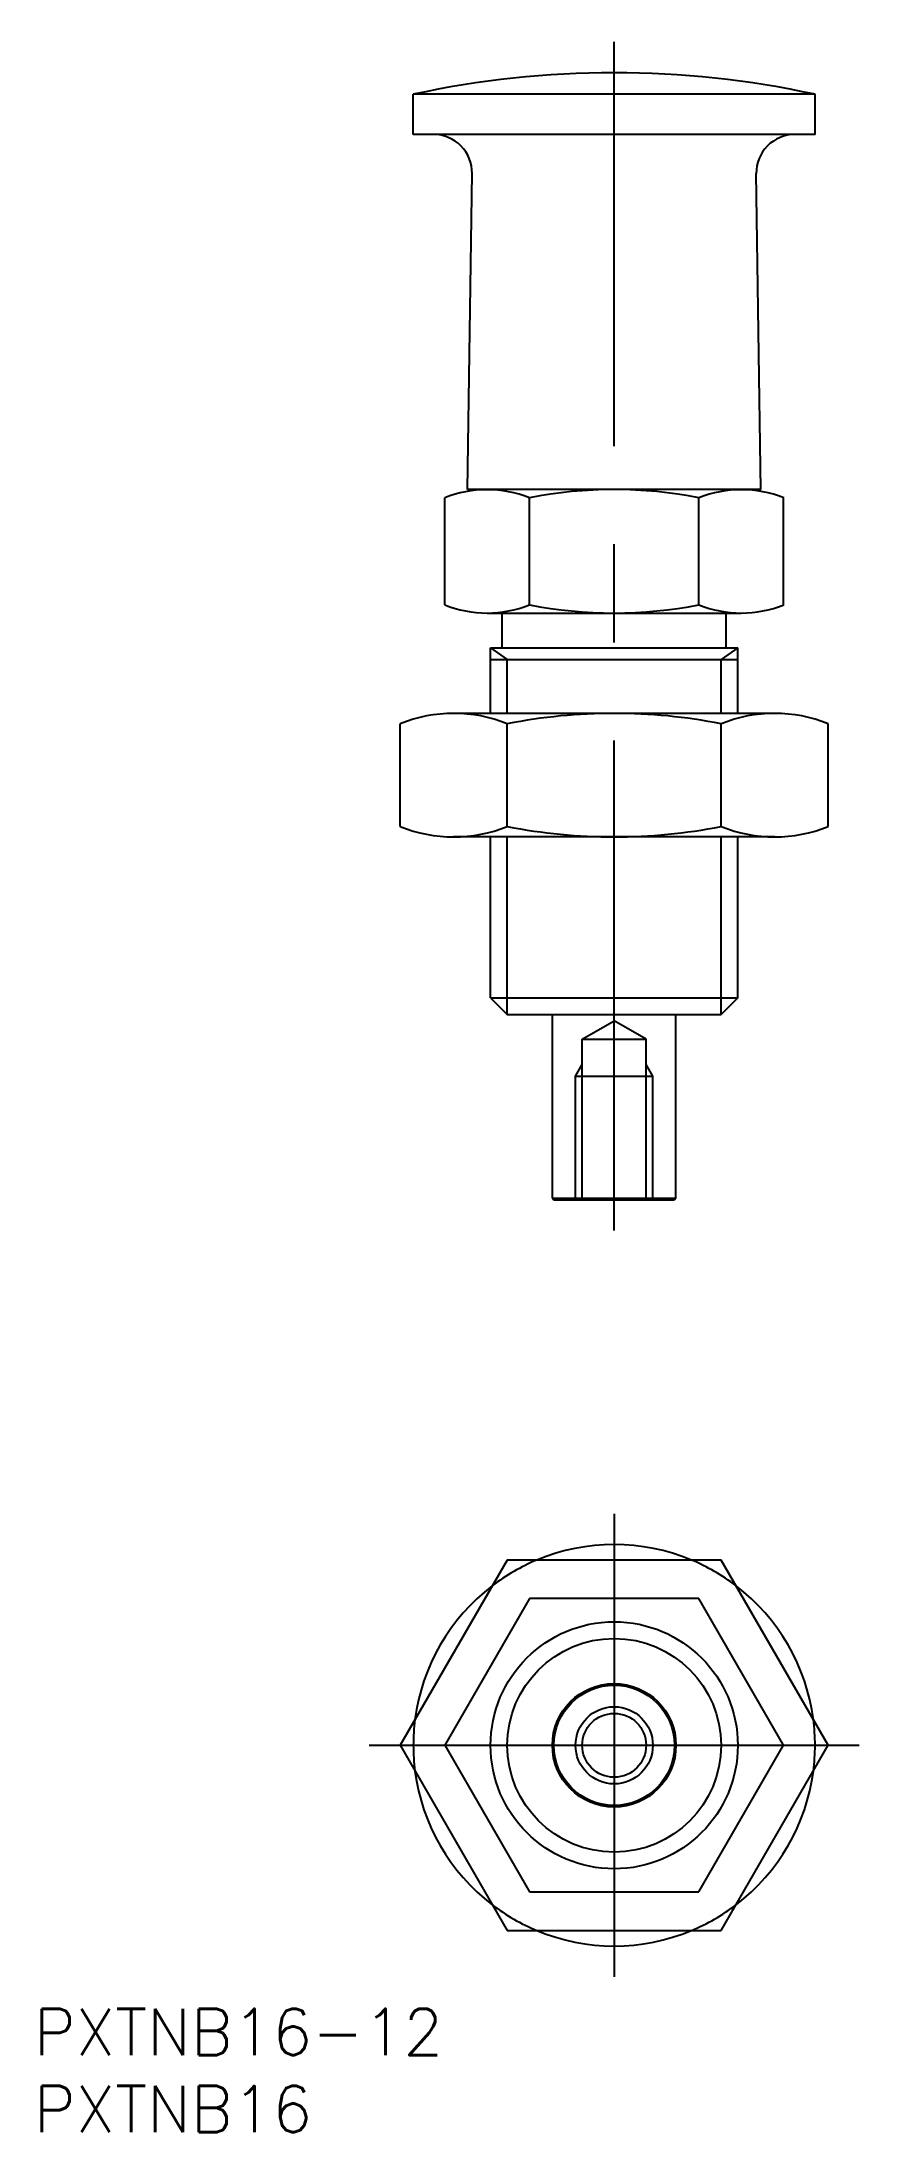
# Model space of a CAD drawing. Extents: x -37 to 16, y -25 to 110.
import ezdxf

# ---------------------------------------------------------------- set-up
doc = ezdxf.new("R2010")
doc.units = 0
doc.linetypes.add('CENTER', pattern=[50.8, 31.75, -6.35, 6.35, -6.35])
doc.linetypes.add('DASHED', pattern=[19.05, 12.7, -6.35])
doc.layers.get('0').update_dxf_attribs({"linetype": 'CONTINUOUS'})
doc.layers.add('CENTER', color=1, linetype='CONTINUOUS')
doc.styles.get("Standard").update_dxf_attribs({"font": 'txt.shx', "height": 3, "bigfont": 'bigfont.shx'})

# ---------------------------------------------------------------- blocks, each defined once
blk = doc.blocks.new('*U26')
at = {"color": 7, "linetype": 'CONTINUOUS'}
blk.add_text('PXTNB16-12', height=3, dxfattribs=at).set_placement((-37.56, -20.06))
blk = doc.blocks.new('*U27')
at = {"color": 7, "linetype": 'CONTINUOUS'}
blk.add_text('PXTNB16', height=3, dxfattribs=at).set_placement((-37.56, -25.06))

msp = doc.modelspace()

# ---------------------------------------------------------------- linework, layer by layer
at = {"color": 7, "linetype": 'CONTINUOUS'}
for p, q in [((13, 106.94), (-13, 106.94)), ((-13, 104.34), (-13, 106.94)), ((13, 104.34), (13, 106.94)), ((13, 104.34), (-13, 104.34)), ((-9.5, 81.34), (-9.2, 101.8)), ((9.5, 81.34), (9.2, 101.8)), ((9.5, 81.34), (-9.5, 81.34)), ((-10.97, 73.87), (-10.97, 80.81)), ((-5.48, 73.87), (-5.48, 80.81)), ((5.48, 73.87), (5.48, 80.81)), ((10.97, 73.87), (10.97, 80.81)), ((-8.23, 73.34), (8.23, 73.34)), ((-7.25, 71.09), (-7.25, 73.34)), ((7.25, 71.09), (7.25, 73.34)), ((-8, 71.09), (8, 71.09)), ((-8, 66.84), (-8, 71.09)), ((8, 66.84), (8, 71.09)), ((-8, 70.34), (8, 70.34)), ((10.39, 66.84), (-10.39, 66.84)), ((-13.86, 59.51), (-13.86, 66.17)), ((-6.93, 59.51), (-6.93, 66.17)), ((6.93, 59.51), (6.93, 66.17)), ((13.86, 59.51), (13.86, 66.17)), ((10.39, 58.84), (-10.39, 58.84)), ((-8, 48.42), (-8, 58.84)), ((8, 48.42), (8, 58.84)), ((-8, 48.42), (8, 48.42)), ((-8, 48.42), (-6.92, 47.34)), ((8, 48.42), (6.92, 47.34)), ((-6.92, 47.34), (6.92, 47.34)), ((-4, 35.44), (-4, 47.34)), ((4, 35.44), (4, 47.34)), ((-4, 35.44), (-3.9, 35.34)), ((-4, 35.44), (4, 35.44)), ((-3.9, 35.34), (3.9, 35.34)), ((4, 35.44), (3.9, 35.34)), ((-6.93, 12), (-13.86, 0)), ((6.93, 12), (-6.93, 12)), ((13.86, 0), (6.93, 12)), ((-13.86, 0), (-6.93, -12)), ((6.93, -12), (13.86, 0)), ((-6.93, -12), (6.93, -12))]:
    msp.add_line(p, q, dxfattribs=at)
at = {"color": 3, "linetype": 'CONTINUOUS'}
for p, q in [((-8, 71.09), (-6.92, 70.34)), ((8, 71.09), (6.92, 70.34)), ((-6.92, 66.84), (-6.92, 70.34)), ((6.92, 66.84), (6.92, 70.34)), ((-6.92, 47.34), (-6.92, 58.84)), ((6.92, 47.34), (6.92, 58.84))]:
    msp.add_line(p, q, dxfattribs=at)
at = {"color": 3, "linetype": 'DASHED'}
for p, q in [((-2.07, 45.74), (0, 46.93)), ((2.07, 45.74), (0, 46.93)), ((-2.07, 35.34), (-2.07, 45.74)), ((-2.07, 45.74), (2.07, 45.74)), ((2.07, 35.34), (2.07, 45.74)), ((-2.5, 43.34), (-2.07, 44.09)), ((-2.5, 35.34), (-2.5, 43.34)), ((-2.5, 43.34), (2.5, 43.34)), ((2.5, 43.34), (2.07, 44.09)), ((2.5, 35.34), (2.5, 43.34)), ((-5.48, 9.5), (-10.97, 0)), ((5.48, 9.5), (-5.48, 9.5)), ((10.97, 0), (5.48, 9.5)), ((-10.97, 0), (-5.48, -9.5)), ((5.48, -9.5), (10.97, 0)), ((-5.48, -9.5), (5.48, -9.5))]:
    msp.add_line(p, q, dxfattribs=at)
at = {"color": 7, "linetype": 'CONTINUOUS'}
for radius in [8, 4, 3.9, 2.07]:
    msp.add_circle((0, 0), radius, dxfattribs=at)
at = {"color": 3, "linetype": 'CONTINUOUS'}
for radius in [6.92, 2.5]:
    msp.add_circle((0, 0), radius, dxfattribs=at)
at = {"color": 7, "linetype": 'CONTINUOUS'}
for centre, radius, start, end in [((0, 47.28), 61.06, 77.7067, 102.2933), ((-11.7, 101.84), 2.5, 359.1608, 90), ((11.7, 101.84), 2.5, 90, 180.8392), ((-8.23, 74.01), 7.32, 68.0126, 111.9874), ((0, 52.84), 28.5, 78.9042, 101.0958), ((8.23, 74.01), 7.32, 68.0126, 111.9874), ((-8.23, 80.66), 7.32, 248.0126, 291.9874), ((0, 101.84), 28.5, 258.9042, 281.0958), ((8.23, 80.66), 7.32, 248.0126, 291.9874), ((-10.39, 57.59), 9.25, 68.0126, 111.9874), ((0, 30.84), 36, 78.9042, 101.0958), ((10.39, 57.59), 9.25, 68.0126, 111.9874), ((-10.39, 68.09), 9.25, 248.0126, 291.9874), ((0, 94.84), 36, 258.9042, 281.0958), ((10.39, 68.09), 9.25, 248.0126, 291.9874), ((0, 0), 13, 67.3801, 112.6199), ((0, 0), 13, 127.3801, 172.6199), ((0, 0), 13, 7.3801, 52.6199), ((0, 0), 13, 187.3801, 232.6199), ((0, 0), 13, 307.3801, 352.6199), ((0, 0), 13, 247.3801, 292.6199)]:
    msp.add_arc(centre, radius, start, end, dxfattribs=at)
at = {"color": 3, "linetype": 'DASHED'}
for start, end in [(112.6199, 127.3801), (52.6199, 67.3801), (172.6199, 187.3801), (352.6199, 7.3801), (232.6199, 247.3801), (292.6199, 307.3801)]:
    msp.add_arc((0, 0), 13, start, end, dxfattribs=at)
at = {"layer": 'CENTER', "color": 1, "linetype": 'CENTER'}
for p, q in [((0, 33.34), (0, 110.34)), ((0, 15), (0, -15)), ((-15.86, 0), (15.86, 0))]:
    msp.add_line(p, q, dxfattribs=at)

# ---------------------------------------------------------------- block references
at = {"color": 7, "linetype": 'CONTINUOUS'}
for name in ['*U26', '*U27']:
    msp.add_blockref(name, (0, 0), dxfattribs=at)

doc.saveas('drawing.dxf')
